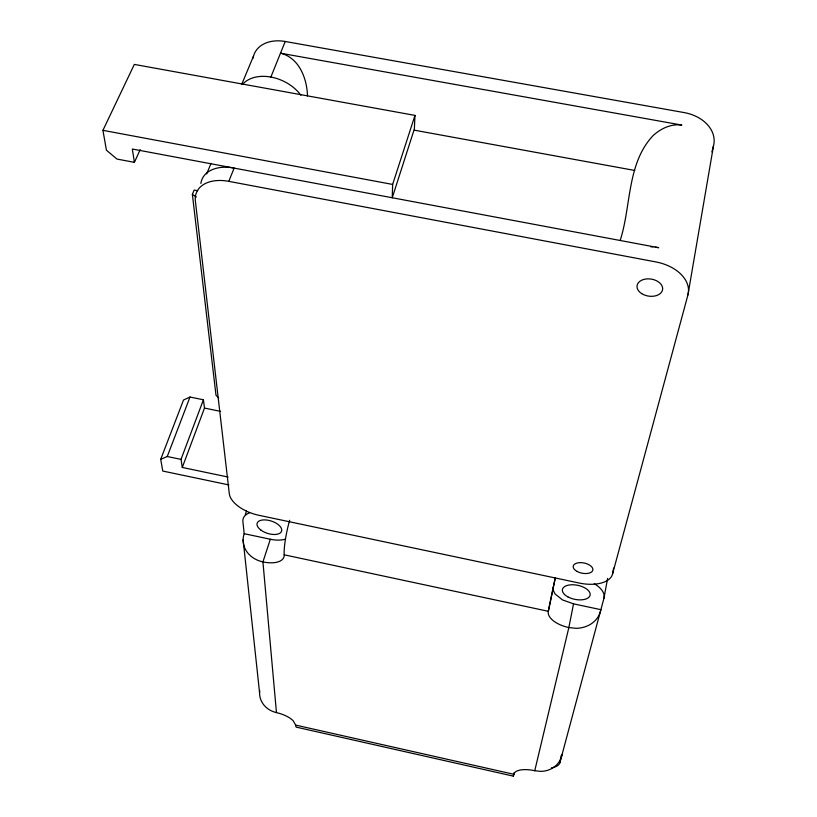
<?xml version="1.0" encoding="UTF-8"?>
<svg xmlns="http://www.w3.org/2000/svg" width="817" height="817" viewBox="0 0 817 817"><rect width="100%" height="100%" fill="white"/><g stroke="black" fill="none" stroke-linecap="round" stroke-linejoin="round"><path stroke-width="1.23" d="M414.975 115.401L392.64 184.438L392.231 197.796L414.362 128.974L414.975 115.401L134.325 64.41L102.932 130.342L106.424 150.216L116.964 159.06L134.417 162.348L140.177 149.644M200.87 183.478A37.551 24.449 23.7 0 1 234.162 168.036L228.791 181.343A37.786 24.326 23.6 0 0 195.375 201.084L229.301 493.693A29.238 15.002 18.4 0 0 258.754 515.261L579.457 583.083A30.035 15.615 11.3 0 0 612.464 574.32L687.934 294.917L713.517 145.743A36.122 26.89 6.6 0 0 684.186 112.583L285.215 41.483A35.305 25.388 25.7 0 0 253.056 58.181M612.464 574.32L613.608 568.06M551.475 767.837A23.356 9.784 12.5 0 0 559.89 762.68L603.937 598.258L607.603 578.405M559.89 762.68L561.279 755.347M555.243 578.007L553.232 587.474L553.364 590.66L555.06 593.939L562.484 599.913L573.524 603.845L568.846 627.568L534.757 770.727A19.618 7.996 12.6 0 0 513.781 774.281L295.703 725.108L292.925 720.42L289.851 718.041A19.138 7.782 16.5 0 0 276.463 712.618A23.09 20.772 -7.6 0 1 259.724 690.508M295.703 725.108A23.06 3.084 -77.1 0 0 296.826 727.263L513.362 776.15L514.036 772.841M553.232 587.474L548.319 611.3A23.795 11.744 11.7 0 0 568.846 627.568L576.138 628.324A27.962 23.989 14.6 0 0 600.883 609.676L573.524 603.845M555.325 577.731L548.319 611.3L284.193 554.814A23.162 11.326 17.9 0 1 262.931 561.902A27.227 23.08 -5 0 1 244.191 533.685L242.904 521.614A27.533 13.818 18 0 1 249.614 512.81M620.256 240.229C631.255 205.986 626.823 163.666 652.936 135.745C660.779 128.555 670.971 123.612 681.827 125.072L280.497 53.197C299.165 57.731 306.998 78.514 307.498 95.936M513.781 774.281L513.362 776.15M711.924 151.911L713.517 145.743M285.562 539.067A22.947 11.509 17.9 0 1 270.335 539.251L262.931 561.902L276.463 712.618M245.304 514.577L246.499 511.064M228.106 477.046L182.283 467.457L204.495 408.071L203.423 399.779L190.004 397.031L183.508 400.024L160.704 459.317L162.767 471.052L228.913 484.93M182.283 467.457L181.017 459.379L203.423 399.779M160.704 459.317L167.26 456.509L190.004 397.031M270.866 77.053L285.215 41.483M206.66 173.929L211.031 163.41M218.639 397.991L215.994 395.244L192.373 194.364L194.17 190.065L197.673 190.729M241.781 84.202L253.546 55.995M534.757 770.727L540.905 771.381A23.622 21.416 19 0 0 562.025 754.683M414.342 130.179L634.758 170.457M102.932 130.342L392.64 184.438M228.791 181.343L655.939 261.94A38.736 25.868 8.7 0 1 687.934 294.917M204.495 408.071L220.631 411.38M167.26 456.509L181.017 459.379M244.181 533.685L270.335 539.251M192.373 194.364L196.335 196.989M134.417 162.348L132.323 149.021L658.635 247.694A38.491 25.981 8.5 0 0 655.254 247.173M243.109 539.669L259.571 692.683M650.7 246.775A38.491 25.981 8.5 0 1 652.977 246.928M242.475 84.478A35.938 25.153 25.1 0 1 300.891 95.232M594.296 583.757A28.278 14.338 11.5 0 1 603.937 598.258M284.193 554.825A27.543 4.534 -77.9 0 1 289.678 520.286M641.702 293.62A12.909 8.619 8.7 0 0 662.495 290.066A12.909 8.619 8.7 0 0 645.318 279.097A12.909 8.619 8.7 0 0 641.702 293.62M577.047 571.43A10.008 5.208 11.3 0 0 592.815 570.184A10.008 5.208 11.3 0 0 579.222 562.678A10.008 5.208 11.3 0 0 577.047 571.43M567.825 596.849A14.134 7.169 11.5 0 0 590.068 595.317A14.134 7.169 11.5 0 0 570.869 584.809A14.134 7.169 11.5 0 0 567.825 596.849M260.95 530.11A12.847 6.444 18 0 0 281.446 531.53A12.847 6.444 18 0 0 265.719 519.939A12.847 6.444 18 0 0 260.95 530.11"/></g></svg>
